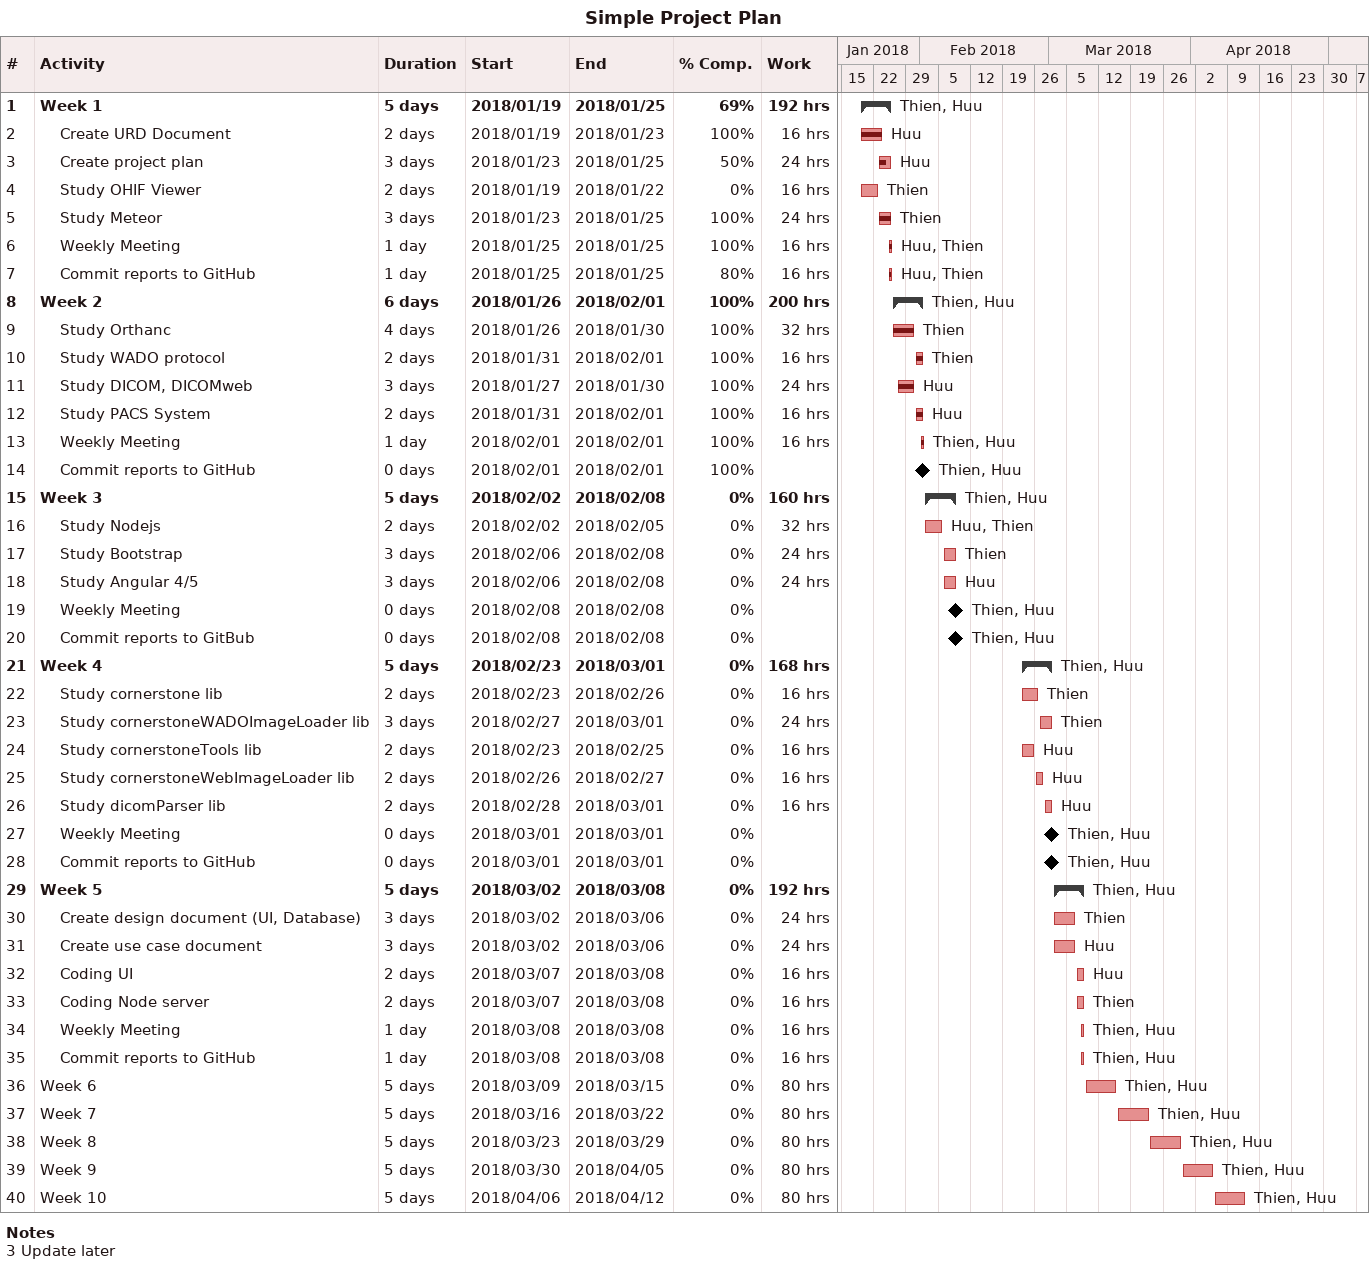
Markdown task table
Simple Project Plan

| ID | Level | Task | Duration | Start | Finish | Resources | % complete | Work (h) |
|---|---|---|---|---|---|---|---|---|
| 1 | 1 | **Week 1** | 5d | 2018-01-19 | 2018-01-25 | Thien, Huu | 69 | 192 |
| 2 | 2 | Create URD Document | 2d | 2018-01-19 | 2018-01-23 | Huu | 100 | 16 |
| 3 | 2 | Create project plan | 3d | 2018-01-23 | 2018-01-25 | Huu | 50 | 24 |
| 4 | 2 | Study OHIF Viewer | 2d | 2018-01-19 | 2018-01-22 | Thien | 0 | 16 |
| 5 | 2 | Study Meteor | 3d | 2018-01-23 | 2018-01-25 | Thien | 100 | 24 |
| 6 | 2 | Weekly Meeting | 1d | 2018-01-25 | 2018-01-25 | Huu, Thien | 100 | 16 |
| 7 | 2 | Commit reports to GitHub | 1d | 2018-01-25 | 2018-01-25 | Huu, Thien | 80 | 16 |
| 8 | 1 | **Week 2** | 6d | 2018-01-26 | 2018-02-01 | Thien, Huu | 100 | 200 |
| 9 | 2 | Study Orthanc | 4d | 2018-01-26 | 2018-01-30 | Thien | 100 | 32 |
| 10 | 2 | Study WADO protocol | 2d | 2018-01-31 | 2018-02-01 | Thien | 100 | 16 |
| 11 | 2 | Study DICOM, DICOMweb | 3d | 2018-01-27 | 2018-01-30 | Huu | 100 | 24 |
| 12 | 2 | Study PACS System | 2d | 2018-01-31 | 2018-02-01 | Huu | 100 | 16 |
| 13 | 2 | Weekly Meeting | 1d | 2018-02-01 | 2018-02-01 | Thien, Huu | 100 | 16 |
| 14 | 2 | Commit reports to GitHub | 0d | 2018-02-01 | 2018-02-01 | Thien, Huu | 100 |  |
| 15 | 1 | **Week 3** | 5d | 2018-02-02 | 2018-02-08 | Thien, Huu | 0 | 160 |
| 16 | 2 | Study Nodejs | 2d | 2018-02-02 | 2018-02-05 | Huu, Thien | 0 | 32 |
| 17 | 2 | Study Bootstrap | 3d | 2018-02-06 | 2018-02-08 | Thien | 0 | 24 |
| 18 | 2 | Study Angular 4/5 | 3d | 2018-02-06 | 2018-02-08 | Huu | 0 | 24 |
| 19 | 2 | Weekly Meeting | 0d | 2018-02-08 | 2018-02-08 | Thien, Huu | 0 |  |
| 20 | 2 | Commit reports to GitBub | 0d | 2018-02-08 | 2018-02-08 | Thien, Huu | 0 |  |
| 21 | 1 | **Week 4** | 5d | 2018-02-23 | 2018-03-01 | Thien, Huu | 0 | 168 |
| 22 | 2 | Study cornerstone lib | 2d | 2018-02-23 | 2018-02-26 | Thien | 0 | 16 |
| 23 | 2 | Study cornerstoneWADOImageLoader lib | 3d | 2018-02-27 | 2018-03-01 | Thien | 0 | 24 |
| 24 | 2 | Study cornerstoneTools lib | 2d | 2018-02-23 | 2018-02-25 | Huu | 0 | 16 |
| 25 | 2 | Study cornerstoneWebImageLoader lib | 2d | 2018-02-26 | 2018-02-27 | Huu | 0 | 16 |
| 26 | 2 | Study dicomParser lib | 2d | 2018-02-28 | 2018-03-01 | Huu | 0 | 16 |
| 27 | 2 | Weekly Meeting | 0d | 2018-03-01 | 2018-03-01 | Thien, Huu | 0 |  |
| 28 | 2 | Commit reports to GitHub | 0d | 2018-03-01 | 2018-03-01 | Thien, Huu | 0 |  |
| 29 | 1 | **Week 5** | 5d | 2018-03-02 | 2018-03-08 | Thien, Huu | 0 | 192 |
| 30 | 2 | Create design document (UI, Database) | 3d | 2018-03-02 | 2018-03-06 | Thien | 0 | 24 |
| 31 | 2 | Create use case document | 3d | 2018-03-02 | 2018-03-06 | Huu | 0 | 24 |
| 32 | 2 | Coding UI | 2d | 2018-03-07 | 2018-03-08 | Huu | 0 | 16 |
| 33 | 2 | Coding Node server | 2d | 2018-03-07 | 2018-03-08 | Thien | 0 | 16 |
| 34 | 2 | Weekly Meeting | 1d | 2018-03-08 | 2018-03-08 | Thien, Huu | 0 | 16 |
| 35 | 2 | Commit reports to GitHub | 1d | 2018-03-08 | 2018-03-08 | Thien, Huu | 0 | 16 |
| 36 | 1 | Week 6 | 5d | 2018-03-09 | 2018-03-15 | Thien, Huu | 0 | 80 |
| 37 | 1 | Week 7 | 5d | 2018-03-16 | 2018-03-22 | Thien, Huu | 0 | 80 |
| 38 | 1 | Week 8 | 5d | 2018-03-23 | 2018-03-29 | Thien, Huu | 0 | 80 |
| 39 | 1 | Week 9 | 5d | 2018-03-30 | 2018-04-05 | Thien, Huu | 0 | 80 |
| 40 | 1 | Week 10 | 5d | 2018-04-06 | 2018-04-12 | Thien, Huu | 0 | 80 |

Notes
- 3: Update later
